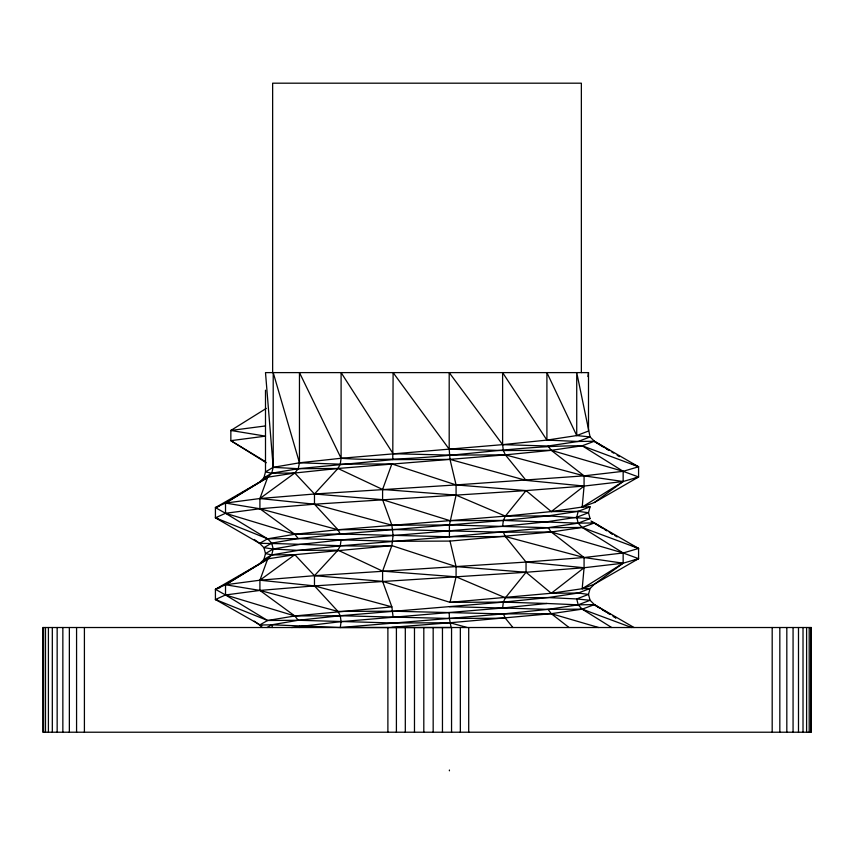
<?xml version="1.0" encoding="UTF-8"?>
<svg xmlns="http://www.w3.org/2000/svg" width="854" height="854" viewBox="0 0 854 854"><rect width="100%" height="100%" fill="white"/><g stroke="black" fill="none" stroke-linecap="round" stroke-linejoin="round"><path stroke-width="1.28" d="M449.385 770.81L449.407 770.02M590.968 520.983L638.578 548.449L638.578 558.665L623.153 563.202L584.072 567.739L526.043 572.276L456.079 566.608L391.869 545.621L294.811 554.694L263.918 559.455L265.498 553.563L263.918 547.66L259.605 543.347L215.421 517.823L215.421 507.607L225.52 503.07L259.605 482.083L263.918 477.77L271.7 473.233L298.217 468.697L392.776 459.623L393.107 372.611L449.193 449.183L450.005 459.399L456.079 484.923L456.079 495.128L449.407 524.975L449.407 536.76L340.266 545.845L298.217 550.382L271.7 554.919L263.918 559.455L259.605 563.768L225.52 584.755L215.421 589.292L215.421 599.508L261.836 625.865M634.052 627.519L594.395 604.611L582.193 609.148L551.278 613.684L450.005 622.758L392.776 622.982L298.217 620.271L267.59 620.495L225.52 594.971L225.52 584.755L267.59 559.231L271.7 554.919L273.205 549.026L271.7 543.123L267.59 538.81L225.52 513.286L225.52 503.07L259.915 498.533L294.811 473.009L298.217 468.697L299.466 462.804L273.205 372.611L273.205 467.341L271.7 473.233L267.59 477.546L215.421 507.607L225.52 513.286L294.811 534.273L340.266 534.049L449.407 536.76L548.076 527.687L578.19 523.15L590.082 518.613L588.502 512.72L590.082 506.828L582.193 507.041L584.072 486.054L584.072 475.849L551.278 450.325L548.076 446.001L502.611 444.646L341.098 458.267L299.466 462.804L273.205 467.341L265.498 471.878L263.918 477.77L294.811 473.009L337.971 468.472L505.365 454.862L551.278 450.325L582.193 445.788L594.395 441.24L638.578 466.775L638.578 476.98L594.395 502.504L582.193 507.041L551.278 511.578L505.365 516.126L337.971 529.736L294.811 534.273L267.59 538.81L259.605 543.347L254.278 539.461M598.665 627.519L551.278 613.684L503.348 613.909L392.776 611.197L337.971 611.421L259.915 590.434L225.52 584.755L259.915 580.218L314.475 575.681L382.592 581.35L450.005 602.337L551.278 593.263L582.193 588.726L584.072 567.739L584.072 557.534L551.278 531.999L548.076 527.687L449.407 524.975L391.869 525.199L314.475 504.212L259.915 498.533L259.915 508.749L294.811 534.273L298.217 538.586L392.776 541.297L450.005 541.084L551.278 531.999L582.193 527.462L594.395 522.926L606.895 530.622M502.611 526.331L546.902 521.794L576.728 517.257L588.502 512.72L578.19 511.365L548.076 515.901L503.348 520.438L340.266 534.049L298.217 538.586L271.7 543.123L263.918 547.66L273.205 549.026L299.466 544.478L341.098 539.941L502.611 526.331L503.348 520.438L505.365 516.126L526.043 490.591L584.072 486.054L623.153 481.517L638.578 476.98L623.153 471.312L551.278 450.325L503.348 450.538L449.193 449.183L449.193 372.611L502.611 444.646L503.348 450.538L505.365 454.862L526.043 480.386L584.072 486.054L551.278 511.578L526.043 490.591L456.079 484.923L314.475 493.996L259.915 498.533L267.59 477.546L225.52 503.07L259.915 508.749L337.971 529.736L392.776 529.512L503.348 532.223L551.278 531.999L623.153 552.986L638.578 558.665L594.395 584.189L582.193 588.726L590.082 588.502L594.395 584.189L623.153 563.202L623.153 552.986L582.193 527.462L578.19 523.15L576.728 517.257L578.19 511.365L590.082 506.828M291.609 627.519L341.098 621.627L502.611 608.016L503.348 602.123L505.365 597.8L526.043 572.276L526.043 562.071L505.365 536.536L503.348 532.223M341.098 539.941L340.266 545.845L337.971 550.157L314.475 575.681L314.475 585.887L337.971 611.421L340.266 615.734L341.098 621.627L340.266 627.519L271.7 624.808L259.605 625.032L254.278 621.146M587.936 376.561L588.502 372.611L265.498 372.611L273.205 467.341L298.217 468.697L337.971 468.472L382.592 489.459L456.079 495.128L526.043 490.591M512.902 627.519L505.365 618.221L449.407 618.445L393.107 617.09L391.869 606.884L382.592 581.35L382.592 571.145L391.869 545.621L393.107 535.405L391.869 525.199L382.592 499.675L382.592 489.459L391.869 463.935L456.079 484.923L584.072 475.849L623.153 471.312L638.578 466.775L631.843 463.743M299.178 627.519L299.466 626.163M551.278 593.263L584.072 567.739L526.043 562.071L314.475 575.681L294.811 554.694L271.7 554.919L265.498 553.563L273.205 549.026L298.217 550.382L337.971 550.157L382.592 571.145L456.079 576.813L526.043 572.276L551.278 593.263L578.19 593.039L588.502 594.405L590.082 600.298L594.395 604.611L610.3 614.4M294.811 554.694L259.915 580.218L259.915 590.434L294.811 615.958L298.217 620.271L340.266 615.734L503.348 602.123L548.076 597.576L578.19 593.039L590.082 588.502L588.502 594.405L576.728 598.942L548.076 597.576L505.365 597.8L456.079 576.813L314.475 585.887L259.915 590.434L225.52 594.971L215.421 599.508L267.59 620.495L294.811 615.958L391.869 606.884L314.475 585.887L259.915 580.218L267.59 559.231L215.421 589.292L225.52 594.971L294.811 615.958L340.266 615.734L393.107 617.09M594.395 502.504L623.153 481.517L623.153 471.312L582.193 445.788C501.661 445.489 421.801 464.192 341.098 458.267L299.466 372.611L299.466 462.804L340.266 464.16L391.869 463.935M266.267 462.751L230.847 440.675L230.847 430.469L266.267 408.393M582.193 507.041L623.153 481.517L584.072 475.849L505.365 454.862L449.407 455.086L393.107 453.72L341.098 372.611L341.098 458.267L340.266 464.16L337.971 468.472L314.475 493.996L314.475 504.212L337.971 529.736L340.266 534.049M582.193 588.726L623.153 563.202L584.072 557.534L505.365 536.536L449.407 536.76M267.046 627.519L271.7 624.808L298.217 620.271M267.59 620.495L259.605 625.032L262.093 627.519M298.217 538.586L267.59 538.81L215.421 517.823L225.52 513.286L259.915 508.749L314.475 504.212L456.079 495.128L505.365 516.126L548.076 515.901L590.082 518.613M633.721 478.934L638.578 476.98M634.938 560.128L638.578 558.665M609.169 450.336L594.395 441.24L578.19 441.465L546.902 440.109L502.611 372.611L502.611 444.646L546.902 440.109L576.728 435.572L588.502 431.035L588.502 372.611M215.421 507.607L219.104 506.241M215.421 589.292L220.321 587.467M631.843 545.428L638.578 548.449L623.153 552.986L584.072 557.534L526.043 562.071M265.498 461.662L230.847 440.675L265.498 436.138L230.847 430.469L233.366 429.733M548.076 446.001L578.19 441.465L590.082 436.928L594.395 441.24M449.193 612.553L449.407 618.445L451.136 627.519L340.266 627.519L503.348 613.909L548.076 609.372L578.19 604.835L594.395 604.611M230.847 430.469L265.498 425.932M449.407 606.66L502.611 608.016L546.902 603.479L578.19 604.835L590.082 600.298L576.728 598.942L578.19 604.835L582.193 609.148L611.677 627.519M391.869 627.295L450.005 622.758L467.255 627.519M259.605 543.347C303.682 543.699 347.738 547.297 391.869 545.621M594.395 522.926L578.19 523.15L503.348 520.438L450.005 520.662L382.592 499.675L314.475 493.996L294.811 473.009L271.7 473.233L265.498 471.878L265.498 390.193M551.278 511.578L578.19 511.365M548.076 527.687L582.193 527.462L638.578 548.449M502.611 608.016L548.076 609.372L582.193 609.148L631.554 627.519M392.776 459.623L450.005 459.399L526.043 480.386M546.902 603.479L503.348 602.123L450.005 602.337L456.079 576.813L456.079 566.608L450.005 541.084M576.728 435.572L590.082 436.928L576.728 372.611L576.728 435.572L546.902 372.611L546.902 440.109M215.421 517.823L217.791 518.517M215.421 599.508L217.791 600.202M582.193 445.788L638.578 466.775M594.363 441.539L603.458 447.058M606.874 449.129L609.148 450.506M592.089 521.837L602.326 528.05M604.6 529.427L606.874 530.804M610.29 532.875L612.564 534.262M594.363 604.899L600.052 608.347M602.326 609.735L605.742 611.806M608.016 613.183L610.29 614.56M613.695 616.631L615.969 618.008L612.574 615.809M611.432 451.734L613.706 453.143M617.122 455.235L619.396 456.634M609.169 532.021L612.574 534.124M614.848 535.522L617.122 536.92M569.052 627.519L551.278 613.684L548.076 609.372M503.348 613.909L505.365 618.221M271.7 624.808L272.394 627.519M810.777 627.519L810.777 732.22M809.197 627.519L809.197 732.22M806.603 627.519L806.603 732.22M803.016 627.519L803.016 732.22M798.49 627.519L798.49 732.22M793.067 627.519L793.067 732.22M786.822 627.519L786.822 732.22M779.83 627.519L779.83 732.22M772.187 627.519L772.187 732.22M581.361 372.611L581.361 83.19L272.639 83.19L272.639 372.611M468.707 627.519L468.707 732.22M460.338 627.519L460.338 732.22M451.552 627.519L451.552 732.22M442.457 627.519L442.457 732.22M433.17 627.519L433.17 732.22M423.808 627.519L423.808 732.22M414.478 627.519L414.478 732.22M405.308 627.519L405.308 732.22M396.405 627.519L396.405 732.22M387.887 627.519L387.887 732.22M84.407 627.519L84.407 732.22M76.572 627.519L76.572 732.22M69.355 627.519L69.355 732.22M62.854 627.519L62.854 732.22M57.154 627.519L57.154 732.22M52.318 627.519L52.318 732.22M48.411 627.519L48.411 732.22M45.486 627.519L45.486 732.22M43.575 627.519L43.575 732.22M811.3 627.519L42.7 627.519L42.764 732.22L811.3 732.22L811.3 627.519"/></g></svg>
